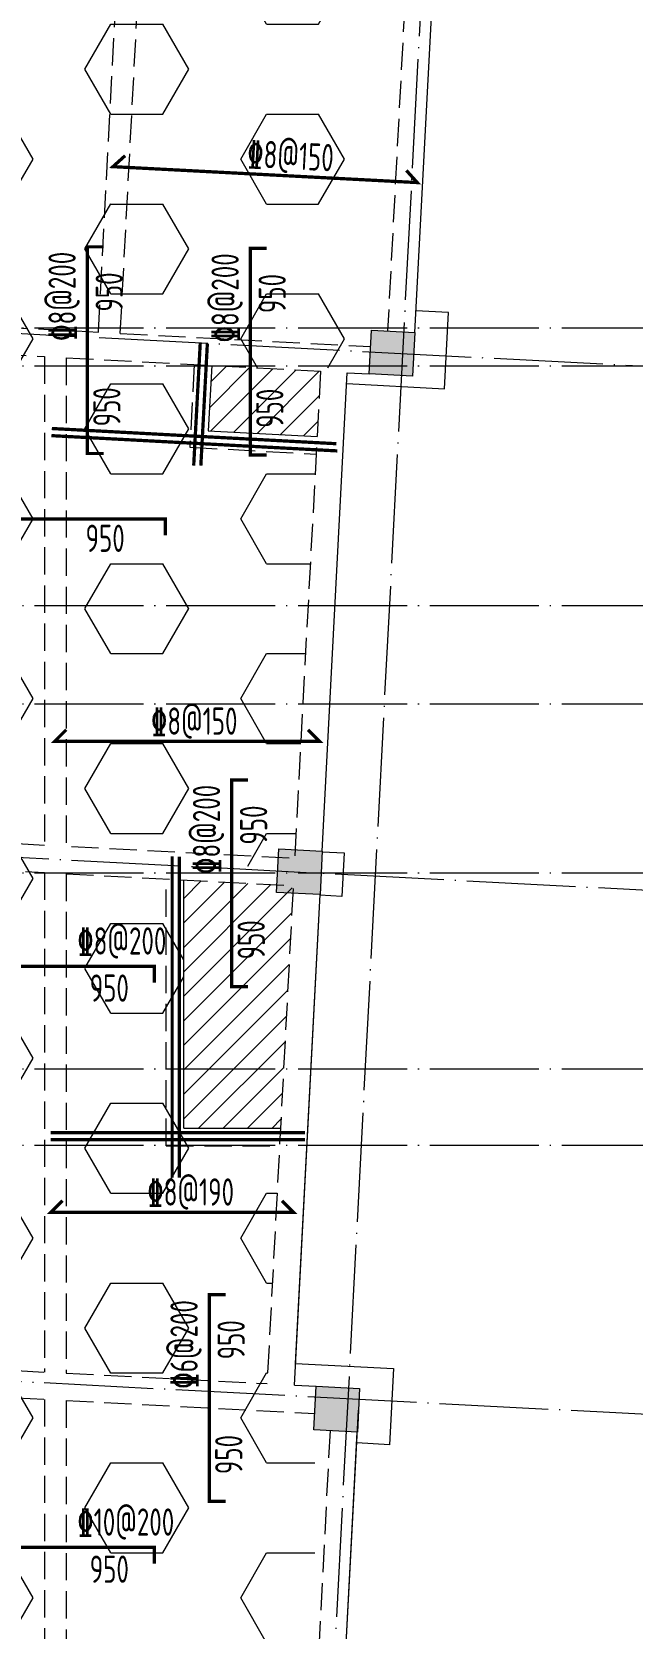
# Model space of a CAD drawing. Extents: x 5874492 to 7194610, y -939842 to -279257.
# Drawn here: x 6650699 to 6656207, y -450233 to -435591 of the extents above; entities that cross this region are included whole.
import ezdxf
from ezdxf.enums import TextEntityAlignment as Align

# ---------------------------------------------------------------- set-up
doc = ezdxf.new("R2010")
doc.units = 0
doc.header["$LTSCALE"] = 1000
doc.linetypes.add('DASH', pattern=[0.35, 0.25, -0.1])
doc.linetypes.add('DOTE', pattern=[2.42, 2, -0.2, 0.02, -0.2])
for name, color, linetype, lineweight in [('A-轴线-塔楼', 1, 'DOTE', 9), ('S-墙柱-COLU', 50, 'Continuous', 20), ('S-墙柱-HATCH', 251, 'Continuous', 20), ('S-板-BEAM', 4, 'DASH', 20), ('S-板-BEAM-CON', 2, 'Continuous', 20), ('S-板-板面填充', 251, 'Continuous', 20), ('S-板-楼板正筋', 107, 'Continuous', 20), ('S-板-楼板正筋文字', 107, 'Continuous', 20), ('S-板-楼板负筋', 1, 'Continuous', 20), ('S-板-楼板负筋文字', 7, 'Continuous', 20)]:
    doc.layers.add(name, color=color, linetype=linetype, lineweight=lineweight)
doc.styles.add('样式 1', font='tssdeng.shx', dxfattribs={"width": 0.7, "bigfont": 'tssdchn.shx'})
pattern_1 = [(45, (-309650.95, -76047.13), (-112.2532015, 112.2532015), [])]

# ---------------------------------------------------------------- blocks, each defined once
blk = doc.blocks.new('ndgfjhgkjhk')
at = {"layer": 'S-板-板面填充'}
h = blk.add_hatch(dxfattribs=at)
h.set_pattern_fill('ANSI31', color=256, scale=100)
h.set_pattern_definition(pattern_1)
h.paths.add_polyline_path([(6654901, -515297), (6655900, -515350), (6655932, -514751), (6654933, -514698)])
h = blk.add_hatch(dxfattribs=at)
h.set_pattern_fill('ANSI31', color=256, scale=100)
h.set_pattern_definition(pattern_1)
h.paths.add_polyline_path([(6654676, -521695), (6655564, -521695), (6655679, -519495), (6655630, -519468), (6654676, -519418)])
at = {"layer": 'S-板-BEAM'}
for p, q in [((6653894, -514392), (6654137, -509751)), ((6654094, -514403), (6654337, -509762)), ((6656777, -509989), (6656547, -514383)), ((6651946, -514288), (6653894, -514392)), ((6654094, -514403), (6656390, -514525)), ((6651933, -514542), (6653397, -514616)), ((6653397, -514616), (6653397, -519100)), ((6653597, -514627), (6655932, -514751)), ((6653597, -514627), (6653597, -519111)), ((6655932, -514751), (6655694, -519196)), ((6653397, -519100), (6651490, -519000)), ((6655643, -519218), (6653597, -519111)), ((6651477, -519250), (6653397, -519350)), ((6653397, -519350), (6653397, -523932)), ((6653597, -519361), (6655630, -519468)), ((6653597, -519361), (6653597, -523942)), ((6655679, -519495), (6655441, -524038)), ((6651395, -523827), (6653397, -523932)), ((6653597, -523942), (6655441, -524038)), ((6651395, -524077), (6653397, -524182)), ((6653397, -524182), (6653397, -528713)), ((6653597, -524192), (6655878, -524312)), ((6653597, -524192), (6653597, -528724)), ((6656019, -524469), (6655792, -528813))]:
    blk.add_line(p, q, dxfattribs=at)
at = {"layer": 'S-板-BEAM-CON'}
for p, q in [((6656797, -514396), (6657027, -510002)), ((6656797, -514396), (6657027, -510002)), ((6655947, -519153), (6656177, -514764)), ((6655947, -519153), (6656177, -514764)), ((6656177, -514764), (6656377, -514775)), ((6655691, -524051), (6655927, -519552)), ((6655701, -523852), (6655927, -519552)), ((6655691, -524051), (6655891, -524062)), ((6656044, -528777), (6656280, -524282)), ((6656047, -528727), (6656269, -524482))]:
    blk.add_line(p, q, dxfattribs=at)
at = {"layer": 'S-板-BEAM-CON', "ltscale": 0.2}
for points in [[(6656172, -514864), (6657070, -514911), (6657107, -514212), (6656807, -514196)], [(6655947, -519158), (6656147, -519169), (6656126, -519568), (6655926, -519558)]]:
    blk.add_lwpolyline(points, dxfattribs=at)
at = {"layer": 'S-板-BEAM-CON'}
blk.add_lwpolyline([(6655702, -523852), (6656600, -523899), (6656564, -524598), (6656264, -524582)], dxfattribs=at)
at = {"layer": 'S-板-板面填充', "linetype": 'DASH'}
for p, q in [((6654773, -514689), (6654733, -515448)), ((6654733, -515448), (6655891, -515510)), ((6654516, -521855), (6654516, -519409)), ((6654516, -521855), (6655547, -521855))]:
    blk.add_line(p, q, dxfattribs=at)
at = {"layer": 'S-板-板面填充'}
for p, q in [((6654933, -514698), (6654901, -515297)), ((6654901, -515297), (6655900, -515350)), ((6654676, -521695), (6654676, -519418)), ((6654676, -521695), (6655564, -521695))]:
    blk.add_line(p, q, dxfattribs=at)
blk = doc.blocks.new('ZHOUWANG2')
at = {"layer": 'A-轴线-塔楼', "ltscale": 0.5}
for p, q in [((219026, 110179), (220949, 146941)), ((223182, 131274), (205302, 132209)), ((222931, 126481), (205051, 127416)), ((222680, 121687), (204800, 122623))]:
    blk.add_line(p, q, dxfattribs=at)
at = {"layer": 'A-轴线-塔楼', "linetype": 'DOTE', "ltscale": 0.5}
for p, q in [((227437, 131670), (165262, 131670)), ((227437, 131320), (200046, 131320)), ((227437, 129120), (200046, 129120)), ((227437, 128220), (165262, 128220)), ((227437, 126670), (165262, 126670)), ((227437, 124870), (165262, 124870)), ((227437, 124170), (165262, 124170))]:
    blk.add_line(p, q, dxfattribs=at)
blk = doc.blocks.new('aferwgewh')
at = {"layer": 'S-墙柱-HATCH', "ltscale": 0.2}
h = blk.add_hatch(color=256, dxfattribs=at)
h.dxf.hatch_style = 1
h.paths.add_polyline_path([(6656776, -514795), (6656797, -514396), (6656398, -514375), (6656377, -514775)])
h = blk.add_hatch(color=256, dxfattribs=at)
h.dxf.hatch_style = 1
h.paths.add_polyline_path([(6655927, -519552), (6655947, -519153), (6655548, -519132), (6655527, -519532)])
h = blk.add_hatch(color=256, dxfattribs=at)
h.dxf.hatch_style = 1
h.paths.add_polyline_path([(6656270, -524482), (6656290, -524083), (6655891, -524062), (6655870, -524461)])
at = {"layer": 'S-墙柱-COLU'}
for points in [[(6656398, -514375), (6656797, -514396), (6656776, -514795), (6656377, -514775)], [(6655548, -519132), (6655947, -519153), (6655927, -519552), (6655527, -519532)], [(6655891, -524062), (6656290, -524083), (6656270, -524482), (6655870, -524461)]]:
    blk.add_lwpolyline(points, close=True, dxfattribs=at)

msp = doc.modelspace()

# ---------------------------------------------------------------- hatches: boundary and pattern name
at = {"layer": 'S-板-板面填充'}
h = msp.add_hatch(dxfattribs=at)
h.set_pattern_fill('HEX,_O', color=256, scale=500)
h.set_pattern_definition([(0, (4308274.3, -497386.9), (0, 824.889), [476.25, -952.5]), (120, (4308274.3, -497386.9), (-714.37483, -412.4445), [476.25, -952.5]), (60, (4308750.6, -497386.9), (-714.37483, 412.4445), [476.25, -952.5])])
h.paths.add_polyline_path([(6642611.2, -453527.2), (6642611.2, -453451.4), (6638633.8, -453451.4), (6638633.6, -453457.4), (6638411.2, -453607.4), (6638511.2, -454957.4), (6639225.5, -454857.4), (6639239.7, -454957.4), (6642545.5, -454957.4), (6642545.5, -457015.1), (6652808.7, -457552), (6652965.8, -457409.7), (6653116.5, -454527.3), (6652141, -454527.3), (6652141, -452985.9), (6653192.7, -453072), (6653294.4, -451127.4), (6653294.4, -448264.4), (6652857.9, -447991.3), (6652980.2, -445647.4), (6652092.9, -445647.4), (6652092.9, -443370.4), (6653110.8, -443148.4), (6653316.1, -439303.3), (6652317.5, -439250), (6652349.5, -438650.8), (6653348.1, -438704.2), (6653806.3, -438478.3), (6654167.6, -434440.7), (6653168.3, -434388.5), (6653200.3, -433790.4), (6654049.1, -433834.8), (6654214.6, -433543.1), (6654648, -425255.9), (6653649.4, -425202.6), (6653700.6, -424244), (6647669.1, -423932.9), (6647185.3, -433291.2), (6641072.2, -432944), (6642961.2, -433254.8), (6642811.2, -443407.4), (6642755.8, -443407.4), (6642755.8, -445807.4), (6648697.5, -445807.4), (6648697.5, -453527.2)])

# ---------------------------------------------------------------- linework, layer by layer
at = {"layer": 'S-板-楼板正筋', "const_width": 30}
for points in [[(6651554.5, -436726.5), (6651443.1, -436826.8), (6654235.7, -436972.9), (6654135.4, -436861.5)], [(6652244, -438446.3), (6652184, -439568.8)], [(6652309.4, -438449.7), (6652249.6, -439568.8)], [(6653493.7, -439368.4), (6650882.1, -439228.9)], [(6653502, -439434.4), (6650878.6, -439294.3)], [(6651013.9, -441992.8), (6650907.8, -442098.9), (6653339.8, -442098.9), (6653233.7, -441992.8)], [(6651986.5, -443154), (6651986.5, -446100)], [(6652052, -443157.5), (6652052, -446100)], [(6653206.8, -445688.1), (6650870.6, -445688.1)], [(6653206.8, -445753.6), (6650870.6, -445753.6)], [(6650980.9, -446312.5), (6650874.8, -446418.5), (6653100.2, -446418.5), (6652994.2, -446312.5)]]:
    msp.add_lwpolyline(points, dxfattribs=at)
at = {"layer": 'S-板-楼板负筋', "const_width": 30}
for points in [[(6651358.5, -439458.2), (6651208.5, -439458.2), (6651208.5, -437562.1), (6651358.5, -437562.1)], [(6652854.3, -439472.2), (6652704.3, -439472.2), (6652704.3, -437576.1), (6652854.3, -437576.1)], [(6648052.6, -440209.7), (6648052.6, -440059.7), (6651923.4, -440059.7), (6651923.4, -440209.7)], [(6652683.5, -444348.2), (6652533.5, -444348.2), (6652533.5, -442452.1), (6652683.5, -442452.1)], [(6649927.9, -444312.1), (6649927.9, -444162.1), (6651824, -444162.1), (6651824, -444312.1)], [(6652477.4, -449069.8), (6652327.4, -449069.8), (6652327.4, -447173.7), (6652477.4, -447173.7)], [(6649927.9, -449642.5), (6649927.9, -449492.5), (6651824, -449492.5), (6651824, -449642.5)]]:
    msp.add_lwpolyline(points, dxfattribs=at)

# ---------------------------------------------------------------- block references
at = {"color": 3}
msp.add_blockref('ZHOUWANG2', (6433965.2, -569977), dxfattribs=at)
at = {"layer": 'S-墙柱-HATCH'}
msp.add_blockref('aferwgewh', (-2583.5, 76047.1), dxfattribs=at)
at = {"layer": 'S-板-BEAM'}
msp.add_blockref('ndgfjhgkjhk', (-2583.5, 76047.1), dxfattribs=at)

# ---------------------------------------------------------------- texts
at = {"layer": 'S-板-楼板正筋文字', "style": '样式 1', "width": 0.7}
msp.add_text('\x848@150', height=250, rotation=357.00576, dxfattribs=at).set_placement((6652670, -436830.2))
for s, p in [('\x848@150', (6651792.1, -442038.1)), ('\x848@190', (6651759.1, -446357.7))]:
    msp.add_text(s, height=250, dxfattribs=at).set_placement(p)
at = {"layer": 'S-板-楼板负筋文字', "linetype": 'Continuous', "style": '样式 1', "width": 0.7}
for s, p in [('\x848@200', (6651101.3, -438424.8)), ('\x848@200', (6652597.1, -438438.7)), ('\x848@200', (6652426.4, -443314.8)), ('\x846@200', (6652220.2, -448036.3))]:
    msp.add_text(s, height=250, rotation=90, dxfattribs=at).set_placement(p)
for p in [(6651283.6, -437976.5), (6652779.4, -437990.5), (6651262, -439029.4), (6652757.8, -439043.4), (6652608.7, -442866.6), (6652587, -443919.4), (6652402.5, -447588.1), (6652380.9, -448641)]:
    msp.add_text('950', height=250, rotation=90, dxfattribs=at).set_placement(p, align=Align.TOP_CENTER)
for p in [(6651371.5, -440110.9), (6651409.6, -444237.2), (6651409.6, -449567.6)]:
    msp.add_text('950', height=250, dxfattribs=at).set_placement(p, align=Align.TOP_CENTER)
for s, p in [('\x848@200', (6651116.4, -444054.9)), ('\x8410@200', (6651116.4, -449385.3))]:
    msp.add_text(s, height=250, dxfattribs=at).set_placement(p)

doc.saveas('drawing.dxf')
